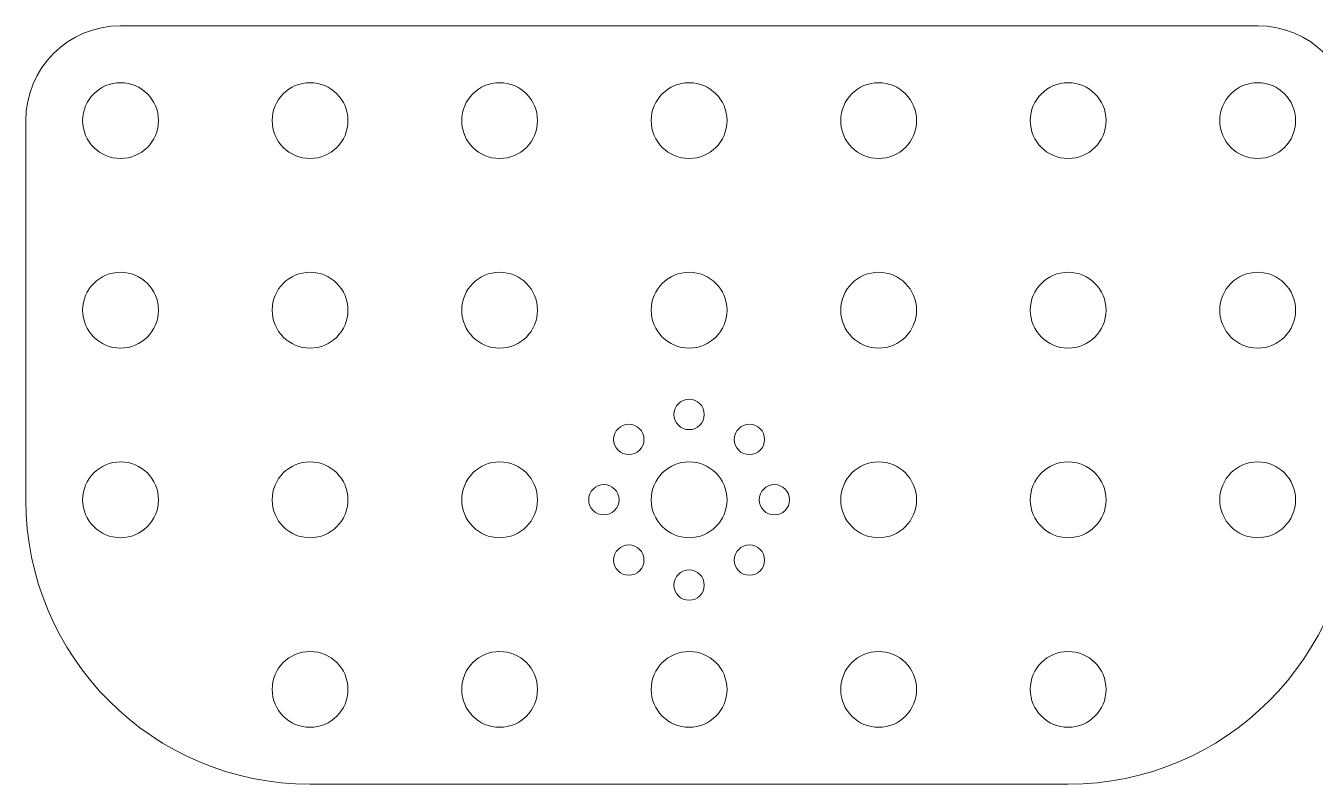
# Model space of a CAD drawing. Extents: x 2 to 290, y 2 to 418.
# Drawn here: x 5 to 73, y 5 to 45 of the extents above; entities that cross this region are included whole.
import ezdxf

# ---------------------------------------------------------------- set-up
doc = ezdxf.new("R2010")
doc.units = 0
doc.layers.add('layer 1', color=1, linetype='Continuous', lineweight=0)

msp = doc.modelspace()

# ---------------------------------------------------------------- linework, layer by layer
at = {"layer": 'layer 1', "lineweight": 0}
for p, q in [((10, 45), (70, 45)), ((5, 20), (5, 40)), ((60, 5), (20, 5))]:
    msp.add_line(p, q, dxfattribs=at)
for centre, radius in [((10, 40), 2), ((20, 40), 2), ((30, 40), 2), ((40, 40), 2), ((50, 40), 2), ((60, 40), 2), ((70, 40), 2), ((10, 30), 2), ((20, 30), 2), ((30, 30), 2), ((40, 30), 2), ((50, 30), 2), ((60, 30), 2), ((70, 30), 2), ((40, 24.5), 0.8), ((36.818, 23.182), 0.8), ((43.182, 23.182), 0.8), ((10, 20), 2), ((20, 20), 2), ((30, 20), 2), ((40, 20), 2), ((50, 20), 2), ((60, 20), 2), ((70, 20), 2), ((35.5, 20), 0.8), ((44.5, 20), 0.8), ((36.818, 16.818), 0.8), ((43.182, 16.818), 0.8), ((40, 15.5), 0.8), ((20, 10), 2), ((30, 10), 2), ((40, 10), 2), ((50, 10), 2), ((60, 10), 2)]:
    msp.add_circle(centre, radius, dxfattribs=at)
for centre, radius, start, end in [((10, 40), 5, 90, 180), ((70, 40), 5, 0, 90), ((20, 20), 15, 180, 270), ((60, 20), 15, 270, 0)]:
    msp.add_arc(centre, radius, start, end, dxfattribs=at)

doc.saveas('drawing.dxf')
